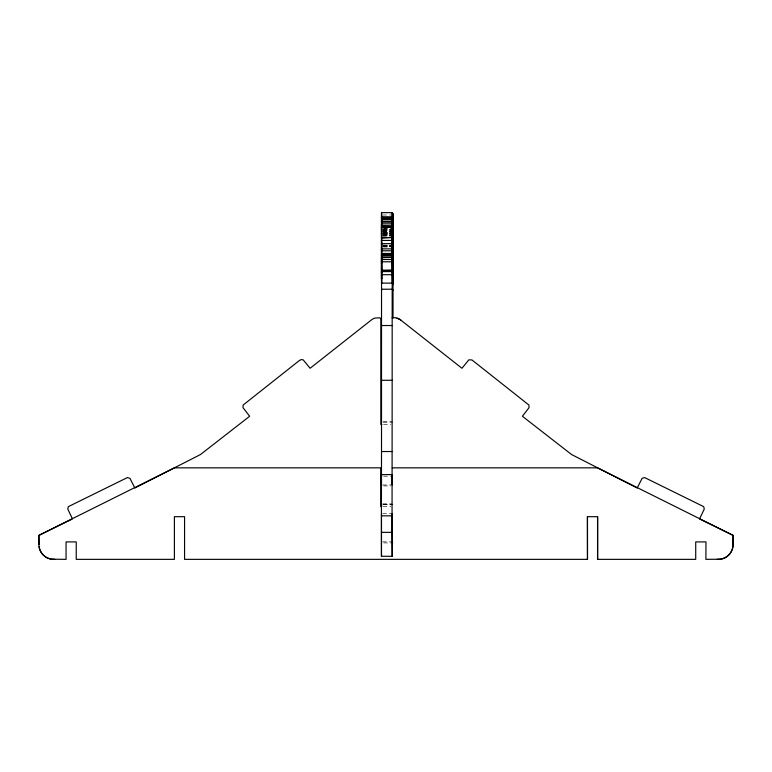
<?xml version="1.0" encoding="UTF-8"?>
<svg xmlns="http://www.w3.org/2000/svg" width="772" height="772" viewBox="0 0 772 772"><rect width="100%" height="100%" fill="white"/><g stroke="black" fill="none" stroke-linecap="round" stroke-linejoin="round"><path stroke-width="0.58" stroke-dasharray="3.86 2.9" d="M383.559 424.475L390.854 424.552M382.729 214.992L391.008 214.992M383.559 228.715L390.651 228.715M383.559 228.83L390.651 228.83M383.559 229.352L390.661 229.352M382.709 229.68L390.979 229.68M382.7 229.844L390.979 229.757M383.559 230.606L390.651 230.538M382.709 230.857L390.979 230.857M382.709 230.953L392.166 230.953M382.719 231.127L390.999 231.127M382.7 231.764L393.016 231.803M382.7 231.88L390.979 231.861M383.559 232.613L390.651 232.613M383.559 232.719L390.661 232.739M382.709 232.855L392.166 232.855M382.709 233.038L390.979 233.038M382.7 233.192L390.979 233.192M382.7 233.318L391.414 233.385M383.559 233.713L393.016 233.713M383.559 233.887L390.651 233.887M383.559 234.051L390.661 234.051M383.559 234.177L390.661 234.177M382.709 234.746L390.979 234.746M382.7 234.92L390.979 234.92M382.709 235.219L390.979 235.219M383.559 235.595L393.016 235.595M382.709 235.788L390.989 235.788M382.7 236.107L390.979 236.107M382.709 245.158L390.989 245.158M383.549 245.467L390.642 245.467M382.719 245.506L390.999 245.506M383.549 245.785L390.642 245.785M382.719 246.123L390.999 246.123M382.719 246.278L392.176 246.181M383.549 246.336L390.642 246.336M382.719 246.712L390.999 246.712M383.549 247.011L390.642 246.953M382.941 421.792L392.398 421.792M383.317 422.178L392.784 422.188M383.616 476.208L390.709 476.208M382.651 484.97L390.931 484.97M383.616 485.935L390.709 485.935M382.806 503.933L392.272 503.942M383.066 504.193L392.533 504.193M383.192 504.319L392.658 504.328M383.452 504.57L392.919 504.579M383.066 506.712L391.066 506.712M382.68 513.669L392.147 513.669M382.594 541.857L392.06 541.867M383.655 542.919L393.122 542.928"/><path stroke-width="1.16" d="M381.532 262.026L381.532 276.386M381.522 272.979L381.542 271.937M381.532 272.777L381.542 271.271M381.522 267.652L381.532 269.602M381.532 267.044L381.522 266.851M381.542 265.578L381.532 265.732M381.532 262.798L381.551 260.849M381.532 261.824L381.532 259.971M381.696 283.295L381.551 256.806L392.186 257.057M381.532 243.219L381.532 256.391M381.522 245.158L381.542 243.971L381.532 255.262L381.551 254.47M381.532 246.963L381.532 248.053M381.542 245.419L381.532 271.763M392.176 243.045L392.176 243.643L381.513 243.672L381.542 242.775M381.542 242.07L381.542 244.164M381.522 237.4L381.522 237.805M381.542 233.298L381.522 241.356M381.542 230.21C381.532 228.666 381.503 235.47 381.542 233.482M381.522 227.779L381.522 225.366M381.551 226.042L381.551 223.185M381.551 222.992L381.542 212.647L392.186 212.647L392.176 225.974M381.503 556.342L381.503 513.669M381.513 451.533L381.513 380.287L392.157 380.287L392.041 532.352L381.397 532.352L381.513 451.533L392.157 451.533M381.551 214.317L381.513 380.268M381.638 506.326L381.629 503.933M392.186 252.965L392.186 256.285L392.186 254.47M392.186 256.285L392.157 254.953L381.513 254.982L392.157 255.107L392.166 254.384L381.522 254.692M392.176 242.128L392.176 244.637M392.166 236.107L392.166 235.219M392.166 234.91L392.176 232.806M392.166 233.221L392.166 231.861M392.166 232.169L392.166 230.278M392.166 228.715L392.166 230.722M392.166 228.541L392.166 228.03M392.166 249.954L392.166 226.63L392.166 228.242M381.542 217.154L381.542 218.64L381.522 217.656L392.157 217.656L392.157 218.515L381.513 218.515L381.542 212.647M392.147 513.669L392.147 556.342L381.416 556.245L381.397 532.632M392.195 260.656L392.157 380.268M392.186 261.602C391.288 257.346 393.913 260.193 392.996 262.412M392.166 258.958L392.176 252.183M381.542 250.08L381.513 248.864L392.157 248.883L392.166 251.431M392.186 212.647L392.166 230.876M392.301 283.266L392.176 257.8L392.166 258.34M392.186 256.632L392.176 244.222M392.186 251.267L392.157 253.959L381.513 253.959M392.176 244.097L392.176 243.344M392.195 226.939L392.195 220.319M392.562 283.459L392.34 259.189M392.572 253.004L392.649 283.604L392.562 262.171M392.572 253.631L392.591 233.385L392.62 254.374M392.813 283.768L392.678 259.527M392.996 250.958L393.016 252.512L393.025 252.01M381.551 259.18L381.522 283.121L392.157 283.121L393.025 283.98L393.016 257.491M393.006 242.958L392.996 257.433M393.025 227.943L393.006 248.873L393.006 240.497L393.006 240.999M392.987 283.942L392.996 251.479M393.025 254.326L393.016 255.214M393.006 246.953L393.006 251.112M393.006 245.052L393.016 244.29M393.025 228.242L393.025 236.879M393.006 226.794L392.996 213.458L393.006 221.94M381.522 231.861L381.522 230.876M381.532 277.409C381.561 281.355 381.522 276.009 381.532 278.586M381.542 263.339L381.532 262.605M381.532 256.314L381.513 255.011M381.551 253.65L381.522 254.885M381.542 237.66L392.166 237.496L381.542 237.95L381.542 236.801L381.532 238.307M381.522 231.542L381.542 243.73M381.522 231.156L381.513 224.691M381.542 229.294L381.551 230.278M381.542 235.595L381.551 226.756L392.166 226.727L381.522 226.678M381.542 225.559L392.157 225.733L392.157 223.87L381.513 223.87L381.522 229.757M381.522 222.278L381.551 221.612M381.551 216.546L381.542 215.62M381.522 274.349L381.542 276.202M392.157 270.692L381.513 270.692L381.542 269.872M381.522 263.792L381.532 262.683M381.542 257.645L392.166 257.433M381.532 250.215L381.522 251.382M381.542 249.298L381.542 248.401M381.532 244.946L381.532 244.222M381.542 235.093L381.542 232.806M381.551 219.316L392.157 219.402M381.513 325.523L392.157 325.523M392.176 260.425L392.176 258.224M392.166 233.704L392.166 232.874M392.166 231.542L392.176 239.281L392.176 238.403M392.166 230.403L392.166 229.738M392.166 226.968L392.166 235.055M392.186 258.774L392.186 258.06M392.157 254.741L392.186 253.805M392.186 252.869L392.176 252.502M392.108 474.568L381.464 474.674M393.025 250.089L393.016 252.28M393.016 235.653L393.025 233.443M393.016 233.887L393.016 234.678M393.025 219.451L393.025 218.515L393.016 219.711M393.016 261.139L393.025 262.094M392.996 259.556L392.996 258.63L393.016 260.029M393.016 258.282L392.996 257.636M393.006 253.332L393.016 259.662M393.006 243.595L393.006 244.512M381.522 220.956L381.551 220.406L381.522 222.625M381.542 243.064L381.522 240.082M381.551 228.271L381.522 227.875M381.542 219.026L381.542 219.682M381.522 271.194L381.542 278.374M381.551 261.042L381.532 261.814L381.532 255.725M381.551 258.051L381.551 259.672M381.542 242.321L381.542 242.456M381.542 240.478L381.532 240.97L381.532 239.667M381.513 270.2L392.157 270.036M392.176 234.321L392.176 233.781M381.513 261.776L392.157 261.795L392.195 261.042M392.186 252.637L392.176 246.123M392.61 253.071L392.61 252.54L392.62 259.479M393.016 230.606L393.025 231.426M393.025 255.532L393.016 256.661M392.157 261.795L392.157 256.072L392.176 259.913M49.35 530.267L38.725 535.469L38.967 546.229A14.986 14.986 0 0 0 51.685 559.189L54.754 559.353M50.257 529.824L66.46 521.882M67.492 521.38L71.13 519.595M392.108 317.784L395.573 317.707L400.176 319.608L461.945 368.273L468.874 359.829L471.962 359.964L528.907 405.039L529.061 407.635L522.383 416.262L571.579 454.534L637.18 488.02L642.14 478.293L644.678 477.588L703.707 506.654L704.257 509.086L699.538 518.929L733.313 535.469L732.985 546.229A14.986 14.986 0 0 1 720.276 559.189L717.207 559.353M381.812 424.532L380.885 424.561L380.866 319.174L379.94 317.784L374.98 318.074A12.13 12.13 0 0 0 372.635 319.116A10.962 10.962 0 0 0 371.149 320.148L310.103 368.273L303.174 359.829L301.09 359.598L299.111 360.727L243.141 405.039L242.987 407.635L249.665 416.262L200.469 454.534L134.868 488.02L129.908 478.293L127.37 477.588L68.332 506.654L67.791 509.086L72.5 518.929M381.542 216.778L392.186 216.778M381.513 221.188L392.157 221.188M381.522 222.23L381.551 221.66L381.542 222.162L392.157 222.191M381.542 230.577L381.522 227.219L392.157 227.383M381.522 240.439L392.166 240.439M381.513 250.784L392.157 250.784L392.166 251.672L392.157 251.141M381.513 253.457L392.157 253.457M381.513 259.498L392.157 259.498M381.513 271.58L392.157 271.58M381.513 274.697L392.157 274.697M392.263 467.842L597.557 467.842L733.004 535.334L732.918 546.759A14.523 14.523 0 0 1 720.604 559.198L705.888 559.353L705.975 541.905L695.726 541.905L695.726 559.353L597.557 559.353L597.557 516.69M381.426 515.831L392.07 515.831M39.131 546.759A14.523 14.523 0 0 0 51.444 559.198L66.064 559.353L66.064 541.905L76.235 541.905L76.235 559.353L174.395 559.353L174.395 516.69L184.566 516.69L184.566 559.353L587.482 559.353L587.395 516.69L597.644 516.69L597.644 559.353M393.016 290.079L392.166 289.22L381.513 289.22L381.947 289.654M392.272 556.458L392.041 532.632M393.025 262.673L393.025 262.017M38.976 544.501L38.957 535.334L174.395 467.842L380.779 467.842L380.779 506.712M393.016 231.725L393.025 220.271M381.542 220.792L381.542 217.27M392.157 217.656L392.166 218.852M393.006 255.368L393.006 255.889M393.016 228.956L393.025 229.284M393.025 227.827L393.025 233.327M393.006 235.151C392.996 232.604 393.016 242.784 393.016 239.243M393.006 245.12L393.006 245.467M393.025 270.904L393.025 272.448M392.186 257.819L392.166 256.97M381.532 277.872L381.542 277.37M393.006 243.875L393.006 244.396M392.176 242.775L392.176 243.518M392.186 255.677L392.176 255.185M381.522 257.423L381.522 258.34M381.542 279.039L381.532 279.348M393.006 255.088L392.996 256.487M393.006 253.004L393.006 253.563M392.176 240.169L392.176 239.667L392.176 242.987M392.108 484.97L392.108 474.828M381.542 220.281L381.522 221.101M381.542 242.919L381.542 243.518M381.464 474.828L381.474 484.97M587.482 516.69L587.482 559.353M393.025 239.117L393.025 241.298M393.016 256.835L393.016 259.189M393.025 275.565L393.025 317.948M392.987 221.12L392.987 227.74M381.551 220.599L381.542 225.974M381.513 255.387L381.532 278.576M400.9 320.148A10.962 10.962 0 0 0 399.413 319.116A12.13 12.13 0 0 0 397.069 318.074M381.522 235.479L381.542 236.213L381.522 235.479"/></g></svg>
